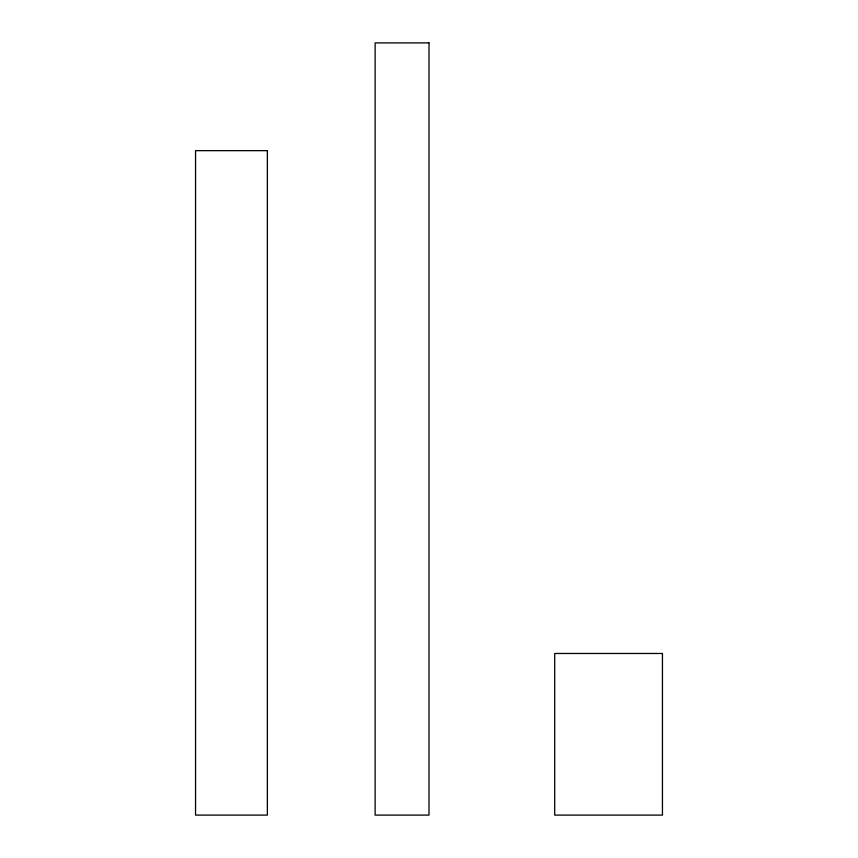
<?xml version="1.0" encoding="UTF-8"?>
<svg xmlns="http://www.w3.org/2000/svg" width="858" height="858" viewBox="0 0 858 858"><rect width="100%" height="100%" fill="white"/><g stroke="black" fill="none" stroke-linecap="round" stroke-linejoin="round"><path stroke-width="1.29" d="M429 42.9L375.128 42.9L375.128 815.1L429 815.1L429 42.9M267.374 150.654L195.549 150.654L195.549 815.1L267.374 815.1L267.374 150.654M662.451 653.474L554.708 653.474L554.708 815.1L662.451 815.1L662.451 653.474"/></g></svg>
